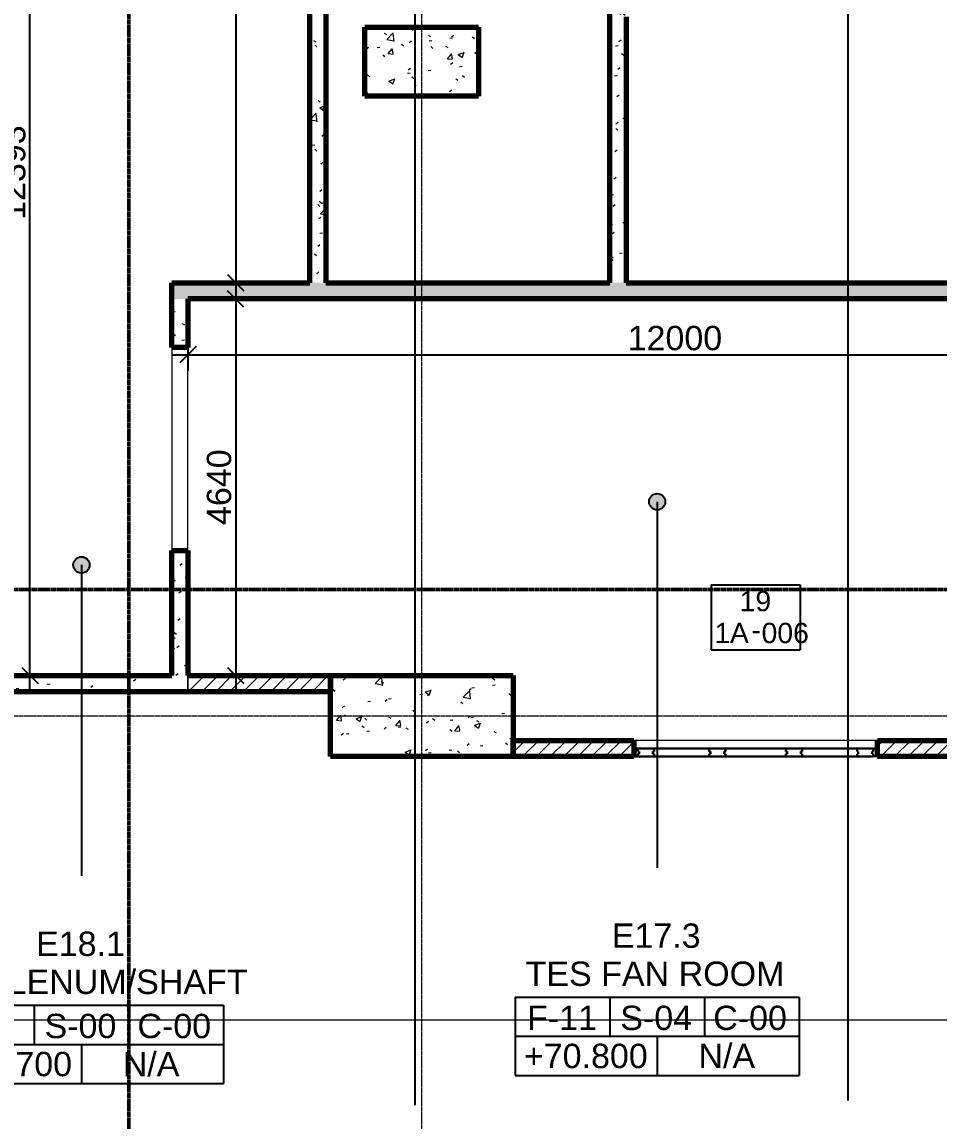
# Model space of a CAD drawing. Header units: millimetres. Extents: x -920221 to -841619, y -18676 to 22445.
# Drawn here: x -886408 to -875107, y -1411 to 12132 of the extents above; entities that cross this region are included whole.
import ezdxf
from ezdxf.xclip import XClip

# ---------------------------------------------------------------- set-up
doc = ezdxf.new("R2010")
doc.units = ezdxf.units.MM
doc.header["$XCLIPFRAME"] = 0
doc.linetypes.add('DPA_Grid _ Level 100', pattern=[10, 5.5, -1.6, 1.3, -1.6])
for name, color, linetype, lineweight in [('A-ANNO-DIMS', 1, 'Continuous', 9), ('A-COLS', 5, 'Continuous', 70), ('A-COLS-E', 1, 'Continuous', 35), ('A-DOOR', 3, 'Continuous', 25), ('A-DOOR-E', 2, 'Continuous', 25), ('A-DOOR-FRAM', 3, 'Continuous', 25), ('A-DOOR-IDEN', 3, 'Continuous', 25), ('A-GENM', 1, 'Continuous', 9), ('A-ROOM-IDEN', 3, 'Continuous', 25), ('A-ROOM-LINE', 3, 'Continuous', 25), ('A-WALL', 5, 'Continuous', 35), ('A-WALL-PATT', 1, 'Continuous', 9), ('G-ANNO-SECL', 3, 'Continuous', 9), ('S-GRID', 251, 'Continuous', 9), ('WALL-E', 2, 'Continuous', 9)]:
    doc.layers.add(name, color=color, linetype=linetype, lineweight=lineweight)
doc.styles.add('Arial_1', font='arial.ttf', dxfattribs={"height": 250})
doc.styles.add('Arial_2', font='arial.ttf', dxfattribs={"height": 300})
doc.styles.add('Arial_3', font='arial.ttf', dxfattribs={"height": 2.5})
doc.dimstyles.new('DPA-DIM-3_0_T-T', dxfattribs={"dimscale": 304.8, "dimtxt": 306.07782, "dimasz": 0.656168, "dimexe": 0.656168, "dimexo": 0.0625, "dimgap": 0.164042, "dimtad": 1, "dimdec": 0, "dimzin": 0, "dimdsep": 46, "dimtxsty": 'Arial_2', "dimblk1": 'OBLIQUE', "dimblk2": 'OBLIQUE', "dimsah": 1, "dimcen": 0.09, "dimdle": 0.656168, "dimadec": 8, "dimazin": 0, "dimtfac": 1, "dimtdec": 4, "dimtix": 1, "dimtmove": 0, "dimatfit": 3, "dimfxl": 1.312336, "dimfxlon": 1, "dimtvp": 1, "dimtolj": 1, "dimtzin": 0, "dimarcsym": 2})
pattern_1 = [(50, (0, 0), (728.7365, -63.75582), [76.2, -838.2]), (355, (0, 0), (-140.9716, 764.2276), [60.96, -670.56]), (100.451, (60.7, -5.3), (587.77, 700.46675), [64.76, -712.36]), (46.184, (0, 203.2), (1084.3162, -168.171), [114.3, -1257.3]), (96.636, (90.4, 189.2), (949.6099, 989.7098), [97.14, -1068.54]), (351.184, (0, 203.2), (949.6206, 989.7012), [91.44, -1005.84]), (21, (101.6, 152.4), (606.45787, -409.06057), [76.2, -838.2]), (326, (101.6, 152.4), (247.20834, 736.7529), [60.96, -670.56]), (71.451, (152.14, 118.3), (853.66825, 327.68547), [64.76, -712.36]), (37.5, (0, 0), (12.35469, 338.22012), [33.528, -628.904, 33.528, -647.192, -673.1]), (37.5, (0, 0), (12.35469, 338.22012), [-1343.152, 33.528, -639.572]), (7.5, (0, 0), (267.27887, 400.72213), [33.528, -354.584, 33.528, -613.664, -256.54]), (7.5, (0, 0), (267.27887, 400.72213), [-1035.304, 33.528, -223.012]), (327.5, (-226.57, 0), (542.36333, -22.915345), [33.528, -220.472, 33.528, -758.952, -1051.56]), (327.5, (-226.57, 0), (542.36333, -22.915345), [-1046.48, 33.528, -1018.032]), (317.5, (-328.17, 0), (592.51696, 101.7071), [33.528, -296.672, 33.528, -492.76, -746.76]), (317.5, (-328.17, 0), (592.51696, 101.7071), [-856.488, 33.528, -713.232])]
pattern_2 = [(45, (0, 0), (-84.852814, 84.852814), [])]

# ---------------------------------------------------------------- blocks, each defined once
blk = doc.blocks.new('A33 - _Wall_ Access Panel 3000 x 3000-18927020-4280-01 ENLARGED LOWER PLATFORM LEVEL - REFLECTED CEILING PLAN - SHEET 1')
at = {"layer": 'A-DOOR'}
for p, q in [((-572, 0), (-372, 0)), ((-572, -35), (-572, 0)), ((-372, 0), (-372, -35)), ((372, 0), (572, 0)), ((372, -35), (372, 0)), ((572, 0), (572, -35)), ((-1450, 0), (-1250, 0)), ((-1450, -35), (-1450, 0)), ((-1435, -35), (-1450, -35)), ((-1450, -100), (-1450, -65)), ((-1450, -65), (-1435, -65)), ((-1250, -100), (-1450, -100)), ((-1435, -65), (-1435, -35)), ((-1250, -35), (-1265, -35)), ((-1265, -35), (-1265, -65)), ((-1265, -35), (-1250, -35)), ((-1265, -65), (-1265, -35)), ((-1265, -65), (-1250, -65)), ((-1250, -65), (-1265, -65)), ((-1250, 0), (-1250, -35)), ((-1250, -35), (-1250, 0)), ((-1250, 0), (-572, 0)), ((-1250, -65), (-1250, -100)), ((-1250, -100), (-1250, -65)), ((-572, -100), (-1250, -100)), ((-572, 0), (-572, -35)), ((-557, -35), (-572, -35)), ((-572, -35), (-557, -35)), ((-572, -100), (-572, -65)), ((-572, -65), (-557, -65)), ((-557, -65), (-572, -65)), ((-572, -65), (-572, -100)), ((-372, -100), (-572, -100)), ((-557, -65), (-557, -35)), ((-557, -35), (-557, -65)), ((-372, -35), (-387, -35)), ((-387, -35), (-387, -65)), ((-387, -35), (-372, -35)), ((-387, -65), (-387, -35)), ((-387, -65), (-372, -65)), ((-372, -65), (-387, -65)), ((-372, -35), (-372, 0)), ((-372, 0), (372, 0)), ((-372, -65), (-372, -100)), ((-372, -100), (-372, -65)), ((372, -100), (-372, -100)), ((372, 0), (372, -35)), ((387, -35), (372, -35)), ((372, -35), (387, -35)), ((372, -100), (372, -65)), ((372, -65), (387, -65)), ((387, -65), (372, -65)), ((372, -65), (372, -100)), ((572, -100), (372, -100)), ((387, -65), (387, -35)), ((387, -35), (387, -65)), ((572, -35), (557, -35)), ((557, -35), (557, -65)), ((557, -35), (572, -35)), ((557, -65), (557, -35)), ((557, -65), (572, -65)), ((572, -65), (557, -65)), ((572, -35), (572, 0)), ((572, 0), (1250, 0)), ((572, -65), (572, -100)), ((572, -100), (572, -65)), ((1250, -100), (572, -100)), ((1250, 0), (1450, 0)), ((1250, -35), (1250, 0)), ((1250, 0), (1250, -35)), ((1265, -35), (1250, -35)), ((1250, -35), (1265, -35)), ((1250, -100), (1250, -65)), ((1250, -65), (1265, -65)), ((1265, -65), (1250, -65)), ((1250, -65), (1250, -100)), ((1450, -100), (1250, -100)), ((1265, -65), (1265, -35)), ((1265, -35), (1265, -65)), ((1450, -35), (1435, -35)), ((1435, -35), (1435, -65)), ((1435, -65), (1450, -65)), ((1450, 0), (1450, -35)), ((1450, -65), (1450, -100))]:
    blk.add_line(p, q, dxfattribs=at)
at = {"layer": 'A-DOOR-E'}
for p, q in [((-372, 0), (-572, 0)), ((-572, 0), (-572, -35)), ((-372, -35), (-372, 0)), ((372, 0), (372, -35)), ((572, 0), (372, 0)), ((572, -35), (572, 0)), ((-1250, 0), (-1450, 0)), ((-1450, 0), (-1450, -35)), ((-1450, -35), (-1435, -35)), ((-1435, -65), (-1450, -65)), ((-1450, -65), (-1450, -100)), ((-1450, -100), (-1250, -100)), ((-1435, -35), (-1435, -65)), ((-1265, -65), (-1265, -35)), ((-1265, -35), (-1250, -35)), ((-1250, -35), (-1265, -35)), ((-1265, -35), (-1265, -65)), ((-1265, -65), (-1265, -35)), ((-1265, -35), (-1250, -35)), ((-1250, -35), (-1265, -35)), ((-1265, -35), (-1265, -65)), ((-1265, -65), (-1265, -35)), ((-1265, -35), (-1250, -35)), ((-1265, -65), (-1265, -35)), ((-1265, -35), (-1250, -35)), ((-1265, -35), (-1250, -35)), ((-1265, -65), (-1265, -35)), ((-1250, -35), (-1265, -35)), ((-1265, -35), (-1265, -65)), ((-1250, -65), (-1265, -65)), ((-1265, -65), (-1250, -65)), ((-1250, -65), (-1265, -65)), ((-1265, -65), (-1250, -65)), ((-1250, -65), (-1265, -65)), ((-1250, -65), (-1265, -65)), ((-1250, -65), (-1265, -65)), ((-1265, -65), (-1250, -65)), ((-1250, -35), (-1250, 0)), ((-572, 0), (-1250, 0)), ((-1250, 0), (-1250, -35)), ((-1250, -35), (-1250, 0)), ((-1250, 0), (-572, 0)), ((-572, 0), (-1250, 0)), ((-1250, 0), (-1250, -35)), ((-1250, -35), (-1250, 0)), ((-1250, 0), (-572, 0)), ((-1250, -35), (-1250, 0)), ((-1250, 0), (-572, 0)), ((-1250, 0), (-572, 0)), ((-1250, -35), (-1250, 0)), ((-572, 0), (-1250, 0)), ((-1250, 0), (-1250, -35)), ((-1250, -100), (-1250, -65)), ((-1250, -65), (-1250, -100)), ((-1250, -100), (-1250, -65)), ((-1250, -65), (-1250, -100)), ((-1250, -100), (-1250, -65)), ((-1250, -100), (-1250, -65)), ((-1250, -100), (-1250, -65)), ((-1250, -65), (-1250, -100)), ((-1250, -100), (-572, -100)), ((-572, -100), (-1250, -100)), ((-1250, -100), (-572, -100)), ((-572, -100), (-1250, -100)), ((-572, -100), (-1250, -100)), ((-572, -100), (-1250, -100)), ((-1250, -100), (-572, -100)), ((-572, -35), (-572, 0)), ((-572, 0), (-572, -35)), ((-572, -35), (-572, 0)), ((-572, 0), (-572, -35)), ((-572, 0), (-572, -35)), ((-572, 0), (-572, -35)), ((-572, -35), (-572, 0)), ((-572, -35), (-557, -35)), ((-557, -35), (-572, -35)), ((-572, -35), (-557, -35)), ((-557, -35), (-572, -35)), ((-572, -35), (-557, -35)), ((-572, -35), (-557, -35)), ((-572, -35), (-557, -35)), ((-557, -35), (-572, -35)), ((-557, -65), (-572, -65)), ((-572, -65), (-572, -100)), ((-572, -100), (-572, -65)), ((-572, -65), (-557, -65)), ((-557, -65), (-572, -65)), ((-572, -65), (-572, -100)), ((-572, -100), (-572, -65)), ((-572, -65), (-557, -65)), ((-557, -65), (-572, -65)), ((-572, -65), (-572, -100)), ((-557, -65), (-572, -65)), ((-572, -65), (-572, -100)), ((-572, -65), (-572, -100)), ((-557, -65), (-572, -65)), ((-572, -100), (-572, -65)), ((-572, -65), (-557, -65)), ((-572, -100), (-372, -100)), ((-557, -35), (-557, -65)), ((-557, -65), (-557, -35)), ((-557, -35), (-557, -65)), ((-557, -65), (-557, -35)), ((-557, -35), (-557, -65)), ((-557, -35), (-557, -65)), ((-557, -35), (-557, -65)), ((-557, -65), (-557, -35)), ((-387, -65), (-387, -35)), ((-387, -35), (-372, -35)), ((-372, -35), (-387, -35)), ((-387, -35), (-387, -65)), ((-387, -65), (-387, -35)), ((-387, -35), (-372, -35)), ((-372, -35), (-387, -35)), ((-387, -35), (-387, -65)), ((-387, -65), (-387, -35)), ((-387, -35), (-372, -35)), ((-387, -65), (-387, -35)), ((-387, -35), (-372, -35)), ((-387, -35), (-372, -35)), ((-387, -65), (-387, -35)), ((-372, -35), (-387, -35)), ((-387, -35), (-387, -65)), ((-372, -65), (-387, -65)), ((-387, -65), (-372, -65)), ((-372, -65), (-387, -65)), ((-387, -65), (-372, -65)), ((-372, -65), (-387, -65)), ((-372, -65), (-387, -65)), ((-372, -65), (-387, -65)), ((-387, -65), (-372, -65)), ((372, 0), (-372, 0)), ((-372, 0), (-372, -35)), ((-372, -35), (-372, 0)), ((-372, 0), (372, 0)), ((372, 0), (-372, 0)), ((-372, 0), (-372, -35)), ((-372, -35), (-372, 0)), ((-372, 0), (372, 0)), ((-372, -35), (-372, 0)), ((-372, 0), (372, 0)), ((-372, 0), (372, 0)), ((-372, -35), (-372, 0)), ((372, 0), (-372, 0)), ((-372, 0), (-372, -35)), ((-372, -100), (-372, -65)), ((-372, -65), (-372, -100)), ((-372, -100), (-372, -65)), ((-372, -65), (-372, -100)), ((-372, -100), (-372, -65)), ((-372, -100), (-372, -65)), ((-372, -100), (-372, -65)), ((-372, -65), (-372, -100)), ((-372, -100), (372, -100)), ((372, -100), (-372, -100)), ((-372, -100), (372, -100)), ((372, -100), (-372, -100)), ((372, -100), (-372, -100)), ((372, -100), (-372, -100)), ((-372, -100), (372, -100)), ((372, -35), (372, 0)), ((372, 0), (372, -35)), ((372, -35), (372, 0)), ((372, 0), (372, -35)), ((372, 0), (372, -35)), ((372, 0), (372, -35)), ((372, -35), (372, 0)), ((372, -35), (387, -35)), ((387, -35), (372, -35)), ((372, -35), (387, -35)), ((387, -35), (372, -35)), ((372, -35), (387, -35)), ((372, -35), (387, -35)), ((372, -35), (387, -35)), ((387, -35), (372, -35)), ((387, -65), (372, -65)), ((372, -65), (372, -100)), ((372, -100), (372, -65)), ((372, -65), (387, -65)), ((387, -65), (372, -65)), ((372, -65), (372, -100)), ((372, -100), (372, -65)), ((372, -65), (387, -65)), ((387, -65), (372, -65)), ((372, -65), (372, -100)), ((387, -65), (372, -65)), ((372, -65), (372, -100)), ((372, -65), (372, -100)), ((387, -65), (372, -65)), ((372, -100), (372, -65)), ((372, -65), (387, -65)), ((372, -100), (572, -100)), ((387, -35), (387, -65)), ((387, -65), (387, -35)), ((387, -35), (387, -65)), ((387, -65), (387, -35)), ((387, -35), (387, -65)), ((387, -35), (387, -65)), ((387, -35), (387, -65)), ((387, -65), (387, -35)), ((557, -65), (557, -35)), ((557, -35), (572, -35)), ((572, -35), (557, -35)), ((557, -35), (557, -65)), ((557, -65), (557, -35)), ((557, -35), (572, -35)), ((572, -35), (557, -35)), ((557, -35), (557, -65)), ((557, -65), (557, -35)), ((557, -35), (572, -35)), ((557, -65), (557, -35)), ((557, -35), (572, -35)), ((557, -35), (572, -35)), ((557, -65), (557, -35)), ((572, -35), (557, -35)), ((557, -35), (557, -65)), ((572, -65), (557, -65)), ((557, -65), (572, -65)), ((572, -65), (557, -65)), ((557, -65), (572, -65)), ((572, -65), (557, -65)), ((572, -65), (557, -65)), ((572, -65), (557, -65)), ((557, -65), (572, -65)), ((1250, 0), (572, 0)), ((572, 0), (572, -35)), ((572, -35), (572, 0)), ((572, 0), (1250, 0)), ((1250, 0), (572, 0)), ((572, 0), (572, -35)), ((572, -35), (572, 0)), ((572, 0), (1250, 0)), ((572, -35), (572, 0)), ((572, 0), (1250, 0)), ((572, 0), (1250, 0)), ((572, -35), (572, 0)), ((1250, 0), (572, 0)), ((572, 0), (572, -35)), ((572, -100), (572, -65)), ((572, -65), (572, -100)), ((572, -100), (572, -65)), ((572, -65), (572, -100)), ((572, -100), (572, -65)), ((572, -100), (572, -65)), ((572, -100), (572, -65)), ((572, -65), (572, -100)), ((572, -100), (1250, -100)), ((1250, -100), (572, -100)), ((572, -100), (1250, -100)), ((1250, -100), (572, -100)), ((1250, -100), (572, -100)), ((1250, -100), (572, -100)), ((572, -100), (1250, -100)), ((1450, 0), (1250, 0)), ((1250, 0), (1250, -35)), ((1250, -35), (1250, 0)), ((1250, 0), (1250, -35)), ((1250, -35), (1250, 0)), ((1250, 0), (1250, -35)), ((1250, 0), (1250, -35)), ((1250, 0), (1250, -35)), ((1250, -35), (1250, 0)), ((1250, -35), (1265, -35)), ((1265, -35), (1250, -35)), ((1250, -35), (1265, -35)), ((1265, -35), (1250, -35)), ((1250, -35), (1265, -35)), ((1250, -35), (1265, -35)), ((1250, -35), (1265, -35)), ((1265, -35), (1250, -35)), ((1265, -65), (1250, -65)), ((1250, -65), (1250, -100)), ((1250, -100), (1250, -65)), ((1250, -65), (1265, -65)), ((1265, -65), (1250, -65)), ((1250, -65), (1250, -100)), ((1250, -100), (1250, -65)), ((1250, -65), (1265, -65)), ((1265, -65), (1250, -65)), ((1250, -65), (1250, -100)), ((1265, -65), (1250, -65)), ((1250, -65), (1250, -100)), ((1250, -65), (1250, -100)), ((1265, -65), (1250, -65)), ((1250, -100), (1250, -65)), ((1250, -65), (1265, -65)), ((1250, -100), (1450, -100)), ((1265, -35), (1265, -65)), ((1265, -65), (1265, -35)), ((1265, -35), (1265, -65)), ((1265, -65), (1265, -35)), ((1265, -35), (1265, -65)), ((1265, -35), (1265, -65)), ((1265, -35), (1265, -65)), ((1265, -65), (1265, -35)), ((1435, -65), (1435, -35)), ((1435, -35), (1450, -35)), ((1450, -65), (1435, -65)), ((1450, -35), (1450, 0)), ((1450, -100), (1450, -65))]:
    blk.add_line(p, q, dxfattribs=at)
at = {"layer": 'A-DOOR-FRAM'}
for p, q in [((-1500, 0), (-1500, -100)), ((-1450, 0), (-1500, 0)), ((-1500, -100), (-1450, -100)), ((-1450, -35), (-1450, 0)), ((-1435, -35), (-1450, -35)), ((-1450, -65), (-1435, -65)), ((-1450, -100), (-1450, -65)), ((-1435, -65), (-1435, -35)), ((1435, -65), (1435, -35)), ((1435, -35), (1450, -35)), ((1450, -65), (1435, -65)), ((1450, 0), (1500, 0)), ((1450, -35), (1450, 0)), ((1450, -100), (1450, -65)), ((1500, -100), (1450, -100)), ((1500, 0), (1500, -100))]:
    blk.add_line(p, q, dxfattribs=at)
blk = doc.blocks.new('DPA_Room Tag Box - Standard-4486259-4280-01 ENLARGED LOWER PLATFORM LEVEL - REFLECTED CEILING PLAN - SHEET 1')
at = {"layer": 'A-ROOM-LINE'}
for p, q in [((-17.5, -2.94), (-17.5, -12.6)), ((-17.5, -2.94), (17.5, -2.94)), ((-5.83, -2.94), (-5.83, -7.77)), ((5.83, -2.94), (5.83, -7.77)), ((17.5, -2.94), (17.5, -12.6)), ((-17.5, -7.77), (17.5, -7.77)), ((0, -7.77), (0, -12.6)), ((-17.5, -12.6), (17.5, -12.6))]:
    blk.add_line(p, q, dxfattribs=at)
blk = doc.blocks.new('DPA_Door Tag - Standard-4918896-4280-01 ENLARGED LOWER PLATFORM LEVEL - REFLECTED CEILING PLAN - SHEET 1')
at = {"layer": 'A-DOOR-IDEN'}
for p, q in [((-5.5, 4), (-5.5, -4)), ((-5.5, 4), (5.5, 4)), ((5.5, 4), (5.5, -4)), ((-5.5, -4), (5.5, -4))]:
    blk.add_line(p, q, dxfattribs=at)
at = {"layer": 'A-DOOR-IDEN', "lineweight": 9, "insert": (-0.53, -0.28), "char_height": 2.5, "width": 1.443, "attachment_point": 1, "style": 'Arial_3'}
blk.add_mtext('-', dxfattribs=at)
blk = doc.blocks.new('_Oblique')
at = {"color": 0, "linetype": 'ByBlock', "lineweight": -2}
blk.add_line((-0.5, -0.5), (0.5, 0.5), dxfattribs=at)
blk = doc.blocks.new('*D213')
at = {"layer": 'A-ANNO-DIMS', "color": 0, "lineweight": -2, "transparency": 16777216}
for p, q in [((-27628, 300), (-27628, 13093)), ((-28009, 12893), (-27428, 12893)), ((-28009, 500), (-27428, 500))]:
    blk.add_line(p, q, dxfattribs=at)
at = {"layer": 'Defpoints', "color": 0, "transparency": 16777216}
for p in [(-28028, 12893), (-27628, 12893), (-28028, 500)]:
    blk.add_point(p, dxfattribs=at)
at = {"layer": 'A-ANNO-DIMS', "color": 0, "lineweight": -2, "transparency": 16777216, "xscale": 200, "yscale": 200, "zscale": 200}
for p, rotation in [((-27628, 12893), 90), ((-27628, 500), 270)]:
    blk.add_blockref('_Oblique', p, dxfattribs=dict(at, rotation=rotation))
at = {"layer": 'A-ANNO-DIMS', "color": 0, "transparency": 16777216, "insert": (-27832, 6696), "char_height": 300, "width": 1384.41, "attachment_point": 5, "rotation": 90, "style": 'Arial_2'}
blk.add_mtext('\\A1;12393', dxfattribs=at)
blk = doc.blocks.new('*D215')
at = {"layer": 'A-ANNO-DIMS', "color": 0, "lineweight": -2, "transparency": 16777216}
for p, q in [((-25092, 13093), (-25092, 5140)), ((-24712, 12893), (-25292, 12893)), ((-24712, 5340), (-25292, 5340))]:
    blk.add_line(p, q, dxfattribs=at)
at = {"layer": 'Defpoints', "color": 0, "transparency": 16777216}
for p in [(-24692, 12893), (-25092, 5340), (-24692, 5340)]:
    blk.add_point(p, dxfattribs=at)
at = {"layer": 'A-ANNO-DIMS', "color": 0, "lineweight": -2, "transparency": 16777216, "xscale": 200, "yscale": 200, "zscale": 200}
for p, rotation in [((-25092, 12893), 90), ((-25092, 5340), 270)]:
    blk.add_blockref('_Oblique', p, dxfattribs=dict(at, rotation=rotation))
at = {"layer": 'A-ANNO-DIMS', "color": 0, "transparency": 16777216, "insert": (-25296, 9116), "char_height": 300, "width": 1107.53, "attachment_point": 5, "rotation": 90, "style": 'Arial_2'}
blk.add_mtext('\\A1;7553', dxfattribs=at)
blk = doc.blocks.new('*D216')
at = {"layer": 'A-ANNO-DIMS', "color": 0, "lineweight": -2, "transparency": 16777216}
for p, q in [((-25092, 5340), (-25092, 300)), ((-24712, 5140), (-25292, 5140)), ((-24712, 500), (-25292, 500))]:
    blk.add_line(p, q, dxfattribs=at)
at = {"layer": 'Defpoints', "color": 0, "transparency": 16777216}
for p in [(-24692, 5140), (-25092, 500), (-24692, 500)]:
    blk.add_point(p, dxfattribs=at)
at = {"layer": 'A-ANNO-DIMS', "color": 0, "lineweight": -2, "transparency": 16777216, "xscale": 200, "yscale": 200, "zscale": 200}
for p, rotation in [((-25092, 5140), 90), ((-25092, 500), 270)]:
    blk.add_blockref('_Oblique', p, dxfattribs=dict(at, rotation=rotation))
at = {"layer": 'A-ANNO-DIMS', "color": 0, "transparency": 16777216, "insert": (-25296, 2820), "char_height": 300, "width": 1107.53, "attachment_point": 5, "rotation": 90, "style": 'Arial_2'}
blk.add_mtext('\\A1;4640', dxfattribs=at)
blk = doc.blocks.new('*D217')
at = {"layer": 'A-ANNO-DIMS', "color": 0, "lineweight": -2, "transparency": 16777216}
for p, q in [((-25680, 4834), (-25680, 4253)), ((-13680, 4834), (-13680, 4253)), ((-25880, 4453), (-13480, 4453))]:
    blk.add_line(p, q, dxfattribs=at)
at = {"layer": 'Defpoints', "color": 0, "transparency": 16777216}
for p in [(-25680, 4853), (-13680, 4853), (-13680, 4453)]:
    blk.add_point(p, dxfattribs=at)
at = {"layer": 'A-ANNO-DIMS', "color": 0, "lineweight": -2, "transparency": 16777216, "xscale": 200, "yscale": 200, "zscale": 200, "rotation": 180}
blk.add_blockref('_Oblique', (-25680, 4453), dxfattribs=at)
at = {"layer": 'A-ANNO-DIMS', "color": 0, "lineweight": -2, "transparency": 16777216, "xscale": 200, "yscale": 200, "zscale": 200}
blk.add_blockref('_Oblique', (-13680, 4453), dxfattribs=at)
at = {"layer": 'A-ANNO-DIMS', "color": 0, "transparency": 16777216, "insert": (-19680, 4656), "char_height": 300, "width": 1384.41, "attachment_point": 5, "style": 'Arial_2'}
blk.add_mtext('\\A1;12000', dxfattribs=at)
blk = doc.blocks.new('A33 - _Wall_ Access Panel 3000 x 3000-18927020-4180-01 LOWER PLATFORM LEVEL - REFLECTED CEILING PLAN')
at = {"layer": 'A-DOOR', "lineweight": 9}
for p, q in [((-572, 0), (-372, 0)), ((-572, -35), (-572, 0)), ((-372, 0), (-372, -35)), ((372, 0), (572, 0)), ((372, -35), (372, 0)), ((572, 0), (572, -35)), ((-1450, 0), (-1250, 0)), ((-1450, -35), (-1450, 0)), ((-1435, -35), (-1450, -35)), ((-1450, -100), (-1450, -65)), ((-1450, -65), (-1435, -65)), ((-1250, -100), (-1450, -100)), ((-1435, -65), (-1435, -35)), ((-1250, -35), (-1265, -35)), ((-1265, -35), (-1265, -65)), ((-1265, -35), (-1250, -35)), ((-1265, -65), (-1265, -35)), ((-1265, -65), (-1250, -65)), ((-1250, -65), (-1265, -65)), ((-1250, 0), (-1250, -35)), ((-1250, -35), (-1250, 0)), ((-1250, 0), (-572, 0)), ((-1250, -65), (-1250, -100)), ((-1250, -100), (-1250, -65)), ((-572, -100), (-1250, -100)), ((-572, 0), (-572, -35)), ((-557, -35), (-572, -35)), ((-572, -35), (-557, -35)), ((-572, -100), (-572, -65)), ((-572, -65), (-557, -65)), ((-557, -65), (-572, -65)), ((-572, -65), (-572, -100)), ((-372, -100), (-572, -100)), ((-557, -65), (-557, -35)), ((-557, -35), (-557, -65)), ((-372, -35), (-387, -35)), ((-387, -35), (-387, -65)), ((-387, -35), (-372, -35)), ((-387, -65), (-387, -35)), ((-387, -65), (-372, -65)), ((-372, -65), (-387, -65)), ((-372, -35), (-372, 0)), ((-372, 0), (372, 0)), ((-372, -65), (-372, -100)), ((-372, -100), (-372, -65)), ((372, -100), (-372, -100)), ((372, 0), (372, -35)), ((387, -35), (372, -35)), ((372, -35), (387, -35)), ((372, -100), (372, -65)), ((372, -65), (387, -65)), ((387, -65), (372, -65)), ((372, -65), (372, -100)), ((572, -100), (372, -100)), ((387, -65), (387, -35)), ((387, -35), (387, -65)), ((572, -35), (557, -35)), ((557, -35), (557, -65)), ((557, -35), (572, -35)), ((557, -65), (557, -35)), ((557, -65), (572, -65)), ((572, -65), (557, -65)), ((572, -35), (572, 0)), ((572, 0), (1250, 0)), ((572, -65), (572, -100)), ((572, -100), (572, -65)), ((1250, -100), (572, -100)), ((1250, 0), (1450, 0)), ((1250, -35), (1250, 0)), ((1250, 0), (1250, -35)), ((1265, -35), (1250, -35)), ((1250, -35), (1265, -35)), ((1250, -100), (1250, -65)), ((1250, -65), (1265, -65)), ((1265, -65), (1250, -65)), ((1250, -65), (1250, -100)), ((1450, -100), (1250, -100)), ((1265, -65), (1265, -35)), ((1265, -35), (1265, -65)), ((1450, -35), (1435, -35)), ((1435, -35), (1435, -65)), ((1435, -65), (1450, -65)), ((1450, 0), (1450, -35)), ((1450, -65), (1450, -100))]:
    blk.add_line(p, q, dxfattribs=at)
at = {"layer": 'A-DOOR-E'}
for p, q in [((-372, 0), (-572, 0)), ((-572, 0), (-572, -35)), ((-372, -35), (-372, 0)), ((372, 0), (372, -35)), ((572, 0), (372, 0)), ((572, -35), (572, 0)), ((-1250, 0), (-1450, 0)), ((-1450, 0), (-1450, -35)), ((-1450, -35), (-1435, -35)), ((-1435, -65), (-1450, -65)), ((-1450, -65), (-1450, -100)), ((-1450, -100), (-1250, -100)), ((-1435, -35), (-1435, -65)), ((-1265, -65), (-1265, -35)), ((-1265, -35), (-1250, -35)), ((-1250, -35), (-1265, -35)), ((-1265, -35), (-1265, -65)), ((-1265, -65), (-1265, -35)), ((-1265, -35), (-1250, -35)), ((-1250, -35), (-1265, -35)), ((-1265, -35), (-1265, -65)), ((-1265, -65), (-1265, -35)), ((-1265, -35), (-1250, -35)), ((-1265, -65), (-1265, -35)), ((-1265, -35), (-1250, -35)), ((-1265, -35), (-1250, -35)), ((-1265, -65), (-1265, -35)), ((-1250, -35), (-1265, -35)), ((-1265, -35), (-1265, -65)), ((-1250, -65), (-1265, -65)), ((-1265, -65), (-1250, -65)), ((-1250, -65), (-1265, -65)), ((-1265, -65), (-1250, -65)), ((-1250, -65), (-1265, -65)), ((-1250, -65), (-1265, -65)), ((-1250, -65), (-1265, -65)), ((-1265, -65), (-1250, -65)), ((-1250, -35), (-1250, 0)), ((-572, 0), (-1250, 0)), ((-1250, 0), (-1250, -35)), ((-1250, -35), (-1250, 0)), ((-1250, 0), (-572, 0)), ((-572, 0), (-1250, 0)), ((-1250, 0), (-1250, -35)), ((-1250, -35), (-1250, 0)), ((-1250, 0), (-572, 0)), ((-1250, -35), (-1250, 0)), ((-1250, 0), (-572, 0)), ((-1250, 0), (-572, 0)), ((-1250, -35), (-1250, 0)), ((-572, 0), (-1250, 0)), ((-1250, 0), (-1250, -35)), ((-1250, -100), (-1250, -65)), ((-1250, -65), (-1250, -100)), ((-1250, -100), (-1250, -65)), ((-1250, -65), (-1250, -100)), ((-1250, -100), (-1250, -65)), ((-1250, -100), (-1250, -65)), ((-1250, -100), (-1250, -65)), ((-1250, -65), (-1250, -100)), ((-1250, -100), (-572, -100)), ((-572, -100), (-1250, -100)), ((-1250, -100), (-572, -100)), ((-572, -100), (-1250, -100)), ((-572, -100), (-1250, -100)), ((-572, -100), (-1250, -100)), ((-1250, -100), (-572, -100)), ((-572, -35), (-572, 0)), ((-572, 0), (-572, -35)), ((-572, -35), (-572, 0)), ((-572, 0), (-572, -35)), ((-572, 0), (-572, -35)), ((-572, 0), (-572, -35)), ((-572, -35), (-572, 0)), ((-572, -35), (-557, -35)), ((-557, -35), (-572, -35)), ((-572, -35), (-557, -35)), ((-557, -35), (-572, -35)), ((-572, -35), (-557, -35)), ((-572, -35), (-557, -35)), ((-572, -35), (-557, -35)), ((-557, -35), (-572, -35)), ((-557, -65), (-572, -65)), ((-572, -65), (-572, -100)), ((-572, -100), (-572, -65)), ((-572, -65), (-557, -65)), ((-557, -65), (-572, -65)), ((-572, -65), (-572, -100)), ((-572, -100), (-572, -65)), ((-572, -65), (-557, -65)), ((-557, -65), (-572, -65)), ((-572, -65), (-572, -100)), ((-557, -65), (-572, -65)), ((-572, -65), (-572, -100)), ((-572, -65), (-572, -100)), ((-557, -65), (-572, -65)), ((-572, -100), (-572, -65)), ((-572, -65), (-557, -65)), ((-572, -100), (-372, -100)), ((-557, -35), (-557, -65)), ((-557, -65), (-557, -35)), ((-557, -35), (-557, -65)), ((-557, -65), (-557, -35)), ((-557, -35), (-557, -65)), ((-557, -35), (-557, -65)), ((-557, -35), (-557, -65)), ((-557, -65), (-557, -35)), ((-387, -65), (-387, -35)), ((-387, -35), (-372, -35)), ((-372, -35), (-387, -35)), ((-387, -35), (-387, -65)), ((-387, -65), (-387, -35)), ((-387, -35), (-372, -35)), ((-372, -35), (-387, -35)), ((-387, -35), (-387, -65)), ((-387, -65), (-387, -35)), ((-387, -35), (-372, -35)), ((-387, -65), (-387, -35)), ((-387, -35), (-372, -35)), ((-387, -35), (-372, -35)), ((-387, -65), (-387, -35)), ((-372, -35), (-387, -35)), ((-387, -35), (-387, -65)), ((-372, -65), (-387, -65)), ((-387, -65), (-372, -65)), ((-372, -65), (-387, -65)), ((-387, -65), (-372, -65)), ((-372, -65), (-387, -65)), ((-372, -65), (-387, -65)), ((-372, -65), (-387, -65)), ((-387, -65), (-372, -65)), ((372, 0), (-372, 0)), ((-372, 0), (-372, -35)), ((-372, -35), (-372, 0)), ((-372, 0), (372, 0)), ((372, 0), (-372, 0)), ((-372, 0), (-372, -35)), ((-372, -35), (-372, 0)), ((-372, 0), (372, 0)), ((-372, -35), (-372, 0)), ((-372, 0), (372, 0)), ((-372, 0), (372, 0)), ((-372, -35), (-372, 0)), ((372, 0), (-372, 0)), ((-372, 0), (-372, -35)), ((-372, -100), (-372, -65)), ((-372, -65), (-372, -100)), ((-372, -100), (-372, -65)), ((-372, -65), (-372, -100)), ((-372, -100), (-372, -65)), ((-372, -100), (-372, -65)), ((-372, -100), (-372, -65)), ((-372, -65), (-372, -100)), ((-372, -100), (372, -100)), ((372, -100), (-372, -100)), ((-372, -100), (372, -100)), ((372, -100), (-372, -100)), ((372, -100), (-372, -100)), ((372, -100), (-372, -100)), ((-372, -100), (372, -100)), ((372, -35), (372, 0)), ((372, 0), (372, -35)), ((372, -35), (372, 0)), ((372, 0), (372, -35)), ((372, 0), (372, -35)), ((372, 0), (372, -35)), ((372, -35), (372, 0)), ((372, -35), (387, -35)), ((387, -35), (372, -35)), ((372, -35), (387, -35)), ((387, -35), (372, -35)), ((372, -35), (387, -35)), ((372, -35), (387, -35)), ((372, -35), (387, -35)), ((387, -35), (372, -35)), ((387, -65), (372, -65)), ((372, -65), (372, -100)), ((372, -100), (372, -65)), ((372, -65), (387, -65)), ((387, -65), (372, -65)), ((372, -65), (372, -100)), ((372, -100), (372, -65)), ((372, -65), (387, -65)), ((387, -65), (372, -65)), ((372, -65), (372, -100)), ((387, -65), (372, -65)), ((372, -65), (372, -100)), ((372, -65), (372, -100)), ((387, -65), (372, -65)), ((372, -100), (372, -65)), ((372, -65), (387, -65)), ((372, -100), (572, -100)), ((387, -35), (387, -65)), ((387, -65), (387, -35)), ((387, -35), (387, -65)), ((387, -65), (387, -35)), ((387, -35), (387, -65)), ((387, -35), (387, -65)), ((387, -35), (387, -65)), ((387, -65), (387, -35)), ((557, -65), (557, -35)), ((557, -35), (572, -35)), ((572, -35), (557, -35)), ((557, -35), (557, -65)), ((557, -65), (557, -35)), ((557, -35), (572, -35)), ((572, -35), (557, -35)), ((557, -35), (557, -65)), ((557, -65), (557, -35)), ((557, -35), (572, -35)), ((557, -65), (557, -35)), ((557, -35), (572, -35)), ((557, -35), (572, -35)), ((557, -65), (557, -35)), ((572, -35), (557, -35)), ((557, -35), (557, -65)), ((572, -65), (557, -65)), ((557, -65), (572, -65)), ((572, -65), (557, -65)), ((557, -65), (572, -65)), ((572, -65), (557, -65)), ((572, -65), (557, -65)), ((572, -65), (557, -65)), ((557, -65), (572, -65)), ((1250, 0), (572, 0)), ((572, 0), (572, -35)), ((572, -35), (572, 0)), ((572, 0), (1250, 0)), ((1250, 0), (572, 0)), ((572, 0), (572, -35)), ((572, -35), (572, 0)), ((572, 0), (1250, 0)), ((572, -35), (572, 0)), ((572, 0), (1250, 0)), ((572, 0), (1250, 0)), ((572, -35), (572, 0)), ((1250, 0), (572, 0)), ((572, 0), (572, -35)), ((572, -100), (572, -65)), ((572, -65), (572, -100)), ((572, -100), (572, -65)), ((572, -65), (572, -100)), ((572, -100), (572, -65)), ((572, -100), (572, -65)), ((572, -100), (572, -65)), ((572, -65), (572, -100)), ((572, -100), (1250, -100)), ((1250, -100), (572, -100)), ((572, -100), (1250, -100)), ((1250, -100), (572, -100)), ((1250, -100), (572, -100)), ((1250, -100), (572, -100)), ((572, -100), (1250, -100)), ((1450, 0), (1250, 0)), ((1250, 0), (1250, -35)), ((1250, -35), (1250, 0)), ((1250, 0), (1250, -35)), ((1250, -35), (1250, 0)), ((1250, 0), (1250, -35)), ((1250, 0), (1250, -35)), ((1250, 0), (1250, -35)), ((1250, -35), (1250, 0)), ((1250, -35), (1265, -35)), ((1265, -35), (1250, -35)), ((1250, -35), (1265, -35)), ((1265, -35), (1250, -35)), ((1250, -35), (1265, -35)), ((1250, -35), (1265, -35)), ((1250, -35), (1265, -35)), ((1265, -35), (1250, -35)), ((1265, -65), (1250, -65)), ((1250, -65), (1250, -100)), ((1250, -100), (1250, -65)), ((1250, -65), (1265, -65)), ((1265, -65), (1250, -65)), ((1250, -65), (1250, -100)), ((1250, -100), (1250, -65)), ((1250, -65), (1265, -65)), ((1265, -65), (1250, -65)), ((1250, -65), (1250, -100)), ((1265, -65), (1250, -65)), ((1250, -65), (1250, -100)), ((1250, -65), (1250, -100)), ((1265, -65), (1250, -65)), ((1250, -100), (1250, -65)), ((1250, -65), (1265, -65)), ((1250, -100), (1450, -100)), ((1265, -35), (1265, -65)), ((1265, -65), (1265, -35)), ((1265, -35), (1265, -65)), ((1265, -65), (1265, -35)), ((1265, -35), (1265, -65)), ((1265, -35), (1265, -65)), ((1265, -35), (1265, -65)), ((1265, -65), (1265, -35)), ((1435, -65), (1435, -35)), ((1435, -35), (1450, -35)), ((1450, -65), (1435, -65)), ((1450, -35), (1450, 0)), ((1450, -100), (1450, -65))]:
    blk.add_line(p, q, dxfattribs=at)
at = {"layer": 'A-DOOR-FRAM'}
for p, q in [((-1500, 0), (-1500, -100)), ((-1450, 0), (-1500, 0)), ((-1500, -100), (-1450, -100)), ((-1450, -35), (-1450, 0)), ((-1435, -35), (-1450, -35)), ((-1450, -65), (-1435, -65)), ((-1450, -100), (-1450, -65)), ((-1435, -65), (-1435, -35)), ((1435, -65), (1435, -35)), ((1435, -35), (1450, -35)), ((1450, -65), (1435, -65)), ((1450, 0), (1500, 0)), ((1450, -35), (1450, 0)), ((1450, -100), (1450, -65)), ((1500, -100), (1450, -100)), ((1500, 0), (1500, -100))]:
    blk.add_line(p, q, dxfattribs=at)
blk = doc.blocks.new('Stucture Guage1 - Stucture Guage-9321021-4180-01 LOWER PLATFORM LEVEL - REFLECTED CEILING PLAN')
at = {"layer": 'A-GENM'}
blk.add_line((-913837, -163), (-857557, -163), dxfattribs=at)
blk = doc.blocks.new('C-1-PP19-AR-4180-01-B_20250908-040939_EXDOWNLIGHT')
at = {"layer": 'A-DOOR-E'}
blk.add_blockref('A33 - _Wall_ Access Panel 3000 x 3000-18927020-4180-01 LOWER PLATFORM LEVEL - REFLECTED CEILING PLAN', (-132685, -400), dxfattribs=at)
at = {"layer": 'A-GENM'}
blk.add_blockref('Stucture Guage1 - Stucture Guage-9321021-4180-01 LOWER PLATFORM LEVEL - REFLECTED CEILING PLAN', (744682, -3579), dxfattribs=at)
blk = doc.blocks.new('*U192')
at = {"layer": 'S-GRID', "linetype": 'DPA_Grid _ Level 100'}
for p, q in [((-22800, -21384.7), (-22800, 16961.2)), ((12525, 0), (-60212.9, 0))]:
    blk.add_line(p, q, dxfattribs=at)
at = {"layer": 'A-ANNO-DIMS'}
for base, p1, p2, angle, override, picture, middle in [((-27628.3, 12893), (-28028.3, 500), (-28028.3, 12893), 90, {"dimpost": '<>', "dimfxl": 12392.998011}, '*D213', (-27831.6, 6696.5)), ((-25092.5, 5340), (-24692.5, 12893), (-24692.5, 5340), 270.00001, {"dimpost": '<>', "dimfxl": 7553.000405}, '*D215', (-25295.8, 9116.5)), ((-25092.5, 500), (-24692.5, 5140), (-24692.5, 500), 90, {"dimpost": '<>', "dimfxl": 4639.99783}, '*D216', (-25295.7, 2820))]:
    dim = blk.add_linear_dim(base=base, p1=p1, p2=p2, angle=angle, dimstyle='DPA-DIM-3_0_T-T', override=override, dxfattribs=at)
    dim.commit()
    dim.dimension.update_dxf_attribs({"geometry": picture, "text_midpoint": middle})
dim = blk.add_linear_dim(base=(-13680, 4453.3), p1=(-25680, 4853.3), p2=(-13680, 4853.3), dimstyle='DPA-DIM-3_0_T-T', override={"dimpost": '<>', "dimfxl": 12000}, dxfattribs=at)
dim.commit()
dim.dimension.update_dxf_attribs({"geometry": '*D217', "text_midpoint": (-19680, 4656.4)})

msp = doc.modelspace()

# ---------------------------------------------------------------- hatches: boundary and pattern name
at = {"layer": 'A-COLS-E', "lineweight": 9}
h = msp.add_hatch(dxfattribs=at)
h.set_pattern_fill('FP_1', color=256, style=0, pattern_type=2)
h.set_pattern_definition(pattern_1)
h.paths.add_polyline_path([(-882182, 11219), (-880782, 11219), (-880782, 12069), (-882182, 12069), (-882182, 11725)])
h = msp.add_hatch(dxfattribs=at)
h.set_pattern_fill('FP_1', color=256, style=0, pattern_type=2)
h.set_pattern_definition(pattern_1)
h.paths.add_polyline_path([(-880357, 3079), (-880357, 4079), (-882607, 4079), (-882607, 3079), (-881249, 3079)])
at = {"layer": 'A-ROOM-IDEN'}
h = msp.add_hatch(color=256, dxfattribs=at)
edge = h.paths.add_edge_path()
edge.add_arc((-878581, 6220), 100, 0, 360)
h = msp.add_hatch(color=256, dxfattribs=at)
edge = h.paths.add_edge_path()
edge.add_arc((-885675, 5441), 100, 0, 360)
at = {"layer": 'A-WALL-PATT', "lineweight": 9}
h = msp.add_hatch(dxfattribs=at)
h.set_pattern_fill('FP_1', color=256, style=0, pattern_type=2)
h.set_pattern_definition(pattern_1)
h.paths.add_polyline_path([(-882662, 8919), (-882662, 16472), (-882862, 16472), (-882862, 8919)])
h = msp.add_hatch(dxfattribs=at)
h.set_pattern_fill('FP_1', color=256, style=0, pattern_type=2)
h.set_pattern_definition(pattern_1)
h.paths.add_polyline_path([(-878962, 8919), (-878962, 16472), (-879162, 16472), (-879162, 8919)])
h = msp.add_hatch(dxfattribs=at)
h.set_pattern_fill('FP_1', color=256, style=0, pattern_type=2)
h.set_pattern_definition(pattern_1)
h.paths.add_polyline_path([(-869174, 8719), (-868957, 8719), (-868957, 8919), (-869610, 8919), (-869610, 8719)])
h.paths.add_polyline_path([(-872162, 8719), (-871710, 8719), (-871710, 8919), (-884562, 8919), (-884562, 8719), (-872362, 8719)])
h = msp.add_hatch(dxfattribs=at)
h.set_pattern_fill('FP_1', color=256, style=0, pattern_type=2)
h.set_pattern_definition(pattern_1)
h.paths.add_polyline_path([(-884562, 3879), (-884362, 3879), (-884362, 5619), (-884562, 5619), (-884562, 4079)])
h.paths.add_polyline_path([(-884362, 8119), (-884362, 8719), (-884562, 8719), (-884562, 8119)])
h = msp.add_hatch(dxfattribs=at)
h.set_pattern_fill('FP_1', color=256, style=0, pattern_type=2)
h.set_pattern_definition(pattern_1)
h.paths.add_polyline_path([(-884562, 3879), (-884562, 4079), (-887732, 4079), (-887732, 3879), (-885640, 3879)])
h = msp.add_hatch(dxfattribs=at)
h.set_pattern_fill('FP_2', color=256, style=0, pattern_type=2)
h.set_pattern_definition(pattern_2)
h.paths.add_polyline_path([(-882607, 3879), (-882607, 4079), (-884362, 4079), (-884362, 3879)])
h = msp.add_hatch(dxfattribs=at)
h.set_pattern_fill('FP_2', color=256, style=0, pattern_type=2)
h.set_pattern_definition(pattern_2)
h.paths.add_polyline_path([(-872362, 3079), (-872362, 3279), (-875867, 3279), (-875867, 3079), (-872467, 3079)])
h.paths.add_polyline_path([(-879054, 3079), (-878867, 3079), (-878867, 3279), (-880357, 3279), (-880357, 3079)])

# ---------------------------------------------------------------- linework, layer by layer
at = {"layer": 'A-COLS'}
for p, q in [((-882182, 11219), (-882182, 12069)), ((-882182, 12069), (-880782, 12069)), ((-880782, 12069), (-880782, 11219)), ((-880782, 11219), (-882182, 11219)), ((-882607, 3079), (-882607, 4079)), ((-882607, 4079), (-880357, 4079)), ((-880357, 4079), (-880357, 3079)), ((-880357, 3079), (-882607, 3079))]:
    msp.add_line(p, q, dxfattribs=at)
at = {"layer": 'A-ROOM-IDEN'}
for p, q in [((-881568, 13935), (-881568, -1217)), ((-876232, 13938), (-876232, -1158)), ((-878581, 6220), (-878581, 1710)), ((-885675, 5441), (-885675, 1610))]:
    msp.add_line(p, q, dxfattribs=at)
for centre in [(-878581, 6220), (-885675, 5441)]:
    msp.add_circle(centre, 100, dxfattribs=at)
at = {"layer": 'A-WALL', "color": 7, "lineweight": 70}
for p, q in [((-882862, 8919), (-882862, 16472)), ((-882662, 16472), (-882662, 8919)), ((-879162, 8919), (-879162, 16472)), ((-878962, 12194), (-878962, 8919)), ((-884562, 8819), (-884562, 8919)), ((-884562, 8919), (-882862, 8919)), ((-884562, 8719), (-884562, 8819)), ((-882662, 8919), (-879162, 8919)), ((-878962, 8919), (-871710, 8919)), ((-884562, 8119), (-884562, 8719)), ((-872362, 8719), (-884362, 8719)), ((-884362, 8719), (-884362, 8119)), ((-884362, 8119), (-884562, 8119)), ((-884562, 4079), (-884562, 5619)), ((-884562, 5619), (-884362, 5619)), ((-884362, 5619), (-884362, 4079)), ((-887532, 4079), (-884562, 4079)), ((-884362, 4079), (-882607, 4079)), ((-882607, 4079), (-882607, 3879)), ((-884562, 3879), (-887732, 3879)), ((-884362, 3879), (-884562, 3879)), ((-882607, 3879), (-884362, 3879)), ((-880357, 3179), (-880357, 3279)), ((-880357, 3279), (-878867, 3279)), ((-878867, 3279), (-878867, 3179)), ((-875867, 3179), (-875867, 3279)), ((-875867, 3279), (-872362, 3279)), ((-880357, 3079), (-880357, 3179)), ((-878867, 3179), (-878867, 3079)), ((-875867, 3079), (-875867, 3179)), ((-878867, 3079), (-880357, 3079)), ((-872362, 3079), (-875867, 3079))]:
    msp.add_line(p, q, dxfattribs=at)
at = {"layer": 'A-WALL', "lineweight": 9}
for p, q in [((-884362, 4079), (-884362, 3879)), ((-884362, 3879), (-884362, 4079))]:
    msp.add_line(p, q, dxfattribs=at)
at = {"layer": 'G-ANNO-SECL', "linetype": 'DPA_Grid _ Level 100', "lineweight": 50}
for p, q in [((-885090, 20634), (-885090, -7381)), ((-918384, 5140), (-844554, 5140))]:
    msp.add_line(p, q, dxfattribs=at)
at = {"layer": 'WALL-E'}
for p, q in [((-884562, 8119), (-884562, 5619)), ((-884562, 8119), (-884362, 8119)), ((-884362, 5619), (-884362, 8119)), ((-884362, 5619), (-884562, 5619)), ((-878867, 3079), (-878867, 3279)), ((-875867, 3279), (-878867, 3279)), ((-875867, 3079), (-875867, 3279)), ((-878867, 3079), (-875867, 3079))]:
    msp.add_line(p, q, dxfattribs=at)

# ---------------------------------------------------------------- block references
msp.add_blockref('*U192', (-858682, 3579))
ref = msp.add_blockref('C-1-PP19-AR-4180-01-B_20250908-040939_EXDOWNLIGHT', (-744682, 3579))
XClip(ref).set_block_clipping_path([(-170955.0000000005, -10980.0029952963), (-101439.2544794675, 14393.0014498747)])
at = {"layer": 'A-DOOR-E'}
msp.add_blockref('A33 - _Wall_ Access Panel 3000 x 3000-18927020-4280-01 ENLARGED LOWER PLATFORM LEVEL - REFLECTED CEILING PLAN - SHEET 1', (-877367, 3179), dxfattribs=at)
at = {"layer": 'A-DOOR-IDEN', "lineweight": 9, "xscale": 99.99999999999993, "yscale": 99.99999999999993, "zscale": 99.99999999999993}
msp.add_blockref('DPA_Door Tag - Standard-4918896-4280-01 ENLARGED LOWER PLATFORM LEVEL - REFLECTED CEILING PLAN - SHEET 1', (-877367, 4794), dxfattribs=at)
at = {"layer": 'A-ROOM-IDEN', "xscale": 99.99999999999993, "yscale": 99.99999999999993, "zscale": 99.99999999999993}
for p in [(-885675, 310), (-878581, 410)]:
    msp.add_blockref('DPA_Room Tag Box - Standard-4486259-4280-01 ENLARGED LOWER PLATFORM LEVEL - REFLECTED CEILING PLAN - SHEET 1', p, dxfattribs=at)

# ---------------------------------------------------------------- texts
at = {"layer": 'A-DOOR-IDEN', "lineweight": 9, "char_height": 250, "attachment_point": 1, "style": 'Arial_1'}
for s, insert, width in [('19', (-877564, 5121), 464.98), ('1', (-877874, 4728), 232.49), ('A', (-877684, 4728), 280.59), ('006', (-877294, 4728), 697.47)]:
    msp.add_mtext(s, dxfattribs=dict(at, insert=insert, width=width))
at = {"layer": 'A-ROOM-IDEN', "lineweight": 9, "char_height": 300, "attachment_point": 1, "style": 'Arial_2'}
for s, insert, width in [('E17.3', (-879140, 1023), 1354.85), ('E18.1', (-886234, 923), 1354.85), ('TES FAN ROOM', (-880202, 554), 3920.25), ('TES PLENUM/SHAFT', (-887795, 454), 5130.8), ('F-11', (-880184, 10), 1058.23), ('S-04', (-879035, 10), 1090.29), ('C-00', (-877890, 10), 1114.35), ('S-00', (-886130, -90), 1090.29), ('C-00', (-884985, -90), 1114.35), ('+70.800', (-880223, -459), 1883.97), ('N/A', (-878072, -459), 857.81), ('+70.700', (-887317, -559), 1883.97), ('N/A', (-885166, -559), 857.81)]:
    msp.add_mtext(s, dxfattribs=dict(at, insert=insert, width=width))

doc.saveas('drawing.dxf')
